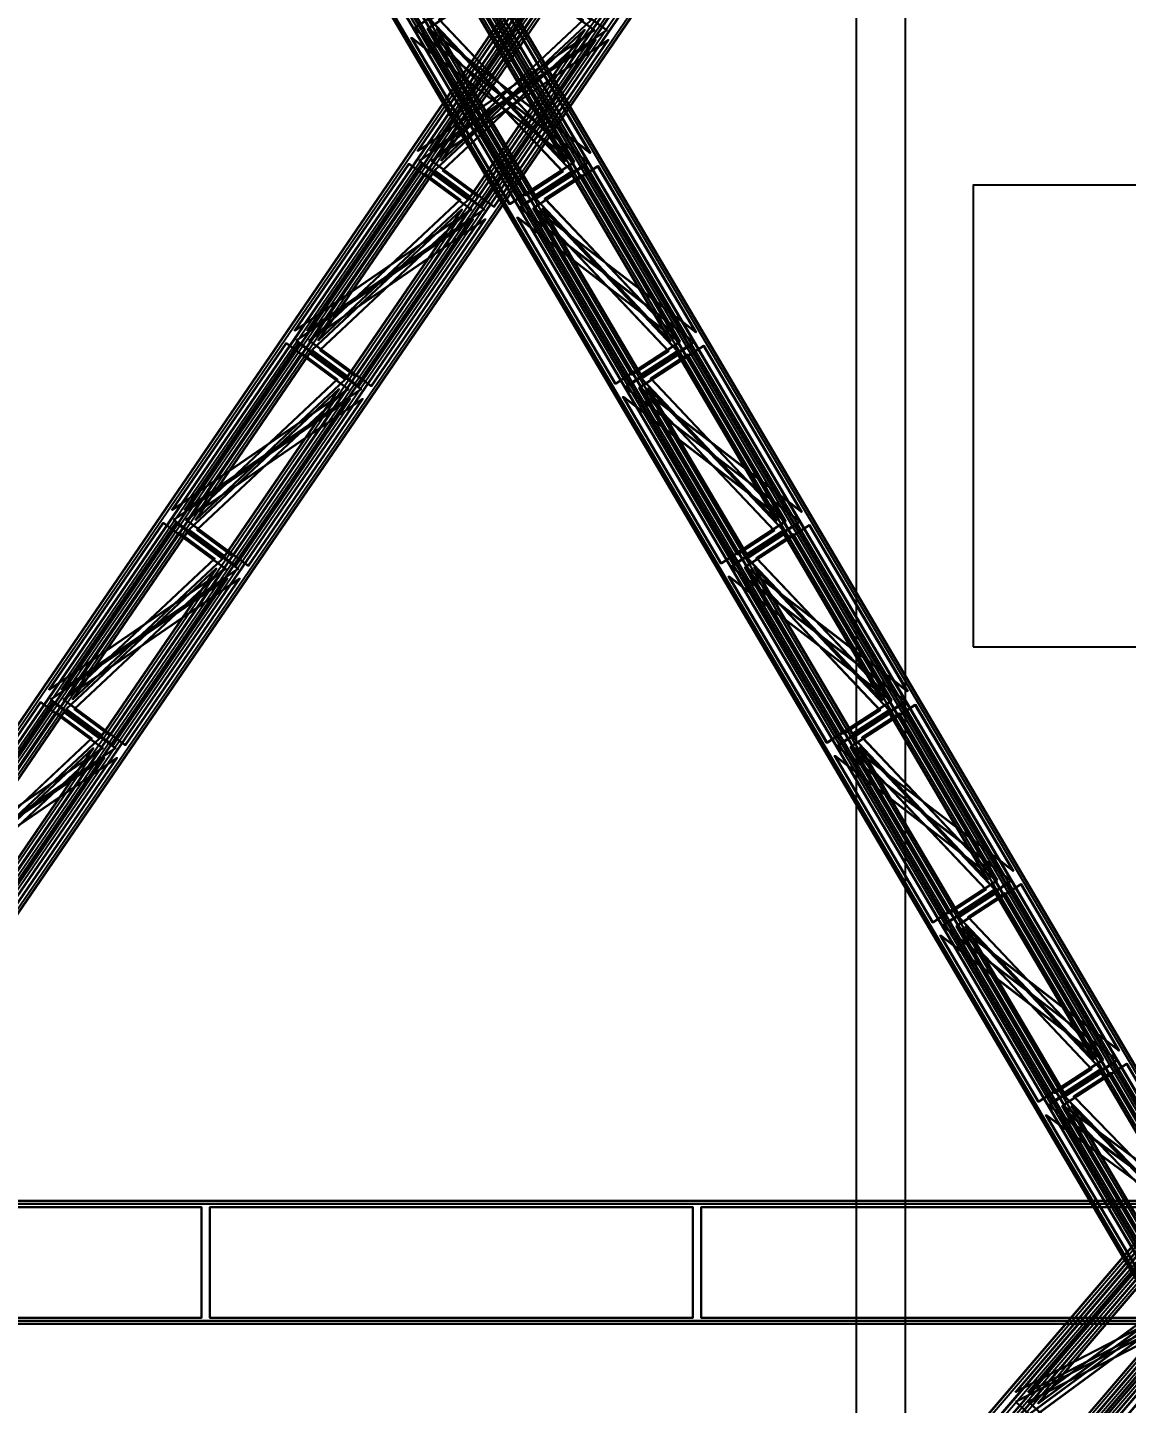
# Model space of a CAD drawing. Header units: millimetres. Extents: x -84906 to 117550, y -3000 to 338000.
# Drawn here: x -7546 to -403, y 65083 to 74025 of the extents above; entities that cross this region are included whole.
import ezdxf

# ---------------------------------------------------------------- set-up
doc = ezdxf.new("R2010")
doc.units = ezdxf.units.MM
for name, color, linetype, lineweight in [('D-STR-CORE', 7, 'Continuous', 25), ('D-STR-DIM', 7, 'Continuous', 13), ('D-STR-STRC', 7, 'Continuous', 25)]:
    doc.layers.add(name, color=color, linetype=linetype, lineweight=lineweight)
doc.styles.add('OpenSansCondensed-Light', font='OpenSansCondensed-Light.ttf')
doc.styles.add('TOWER_UNICODE', font='Arial Unicode.ttf')
doc.dimstyles.new('EZDXF', dxfattribs={"dimtxt": 0.25, "dimasz": 0.175, "dimexe": 0.375, "dimexo": 0.125, "dimgap": 0.1, "dimtad": 1, "dimlfac": 100, "dimzin": 12, "dimdsep": 46, "dimtxsty": 'OpenSansCondensed-Light', "dimblk": 'ARCHTICK', "dimcen": 2.5, "dimazin": 3, "dimtfac": 0.5, "dimtmove": 2, "dimatfit": 3})

# ---------------------------------------------------------------- blocks, each defined once
blk = doc.blocks.new('_ARCHTICK')
at = {"color": 0, "linetype": 'BYBLOCK', "const_width": 0.15}
blk.add_lwpolyline([(-0.5, -0.5), (0.5, 0.5)], dxfattribs=at)

msp = doc.modelspace()

# ---------------------------------------------------------------- linework, layer by layer
at = {"layer": 'D-STR-CORE'}
for points in [[(-2160, 18300), (-1840, 18300), (-1840, 224550), (-2160, 224550)], [(-2160, 18300), (-1840, 18300), (-1840, 224550), (-2160, 224550)], [(-1400, 70000), (1400, 70000), (1400, 73000), (-1400, 73000)]]:
    msp.add_lwpolyline(points, close=True, dxfattribs=at)
at = {"layer": 'D-STR-STRC'}
for points in [[(-9875.8, 66185.3), (-294.2, 80185.3)], [(-9860.1, 66173.7), (-278.5, 80173.7)], [(-9790.1, 66185.3), (-208.5, 80185.3)], [(-9774.6, 66121.6), (-193.1, 80121.6)], [(-9774.4, 66173.7), (-192.8, 80173.7)], [(-9718.4, 66121.6), (-136.8, 80121.6)], [(193.6, 66157.9), (-8056.4, 80157.9)], [(209.8, 66168.5), (-8040.2, 80168.5)], [(291.9, 66157.9), (-7958.1, 80157.9)], [(308.1, 66168.5), (-7941.9, 80168.5)], [(-9758.9, 66110), (-177.4, 80110)], [(-9702.7, 66110), (-121.1, 80110)], [(121.5, 66100), (-8128.5, 80100)], [(137.7, 66110.6), (-8112.3, 80110.6)], [(186, 66100), (-8064, 80100)], [(202.2, 66110.6), (-8047.8, 80110.6)], [(-9460.4, 65890), (121.1, 79890)], [(-9444.7, 65878.4), (136.8, 79878.4)], [(-9404.2, 65890), (177.4, 79890)], [(-9388.5, 65878.4), (193.1, 79878.4)], [(-202.2, 65889.4), (-8452.2, 79889.4)], [(-186, 65900), (-8436, 79900)], [(-137.7, 65889.4), (-8387.7, 79889.4)], [(-121.5, 65900), (-8371.5, 79900)], [(-9388.8, 65826.3), (192.8, 79826.3)], [(-9373.1, 65814.7), (208.5, 79814.7)], [(-9303.1, 65826.3), (278.5, 79826.3)], [(-9287.4, 65814.7), (294.2, 79814.7)], [(-308.1, 65831.5), (-8558.1, 79831.5)], [(-291.9, 65842.1), (-8541.9, 79842.1)], [(-209.8, 65831.5), (-8459.8, 79831.5)], [(-193.6, 65842.1), (-8443.6, 79842.1)], [(-19163.1, 66400), (19163.1, 66400)], [(19163.1, 66400), (-19163.1, 66400)], [(-19163.1, 66380), (19163.1, 66380)], [(19163.1, 66380), (-19163.1, 66380)], [(-11424.6, 53212.9), (-273.3, 66212.9)], [(-11410.2, 53199.6), (-259, 66199.6)], [(-11337.9, 53212.9), (-186.6, 66212.9)], [(-11323.5, 53199.6), (-172.2, 66199.6)], [(-11330.6, 53139.7), (-179.4, 66139.7)], [(-11316.3, 53126.4), (-165, 66126.4)], [(-11273.7, 53139.7), (-122.5, 66139.7)], [(-11259.4, 53126.4), (-108.1, 66126.4)], [(-11043.2, 52873.6), (108.1, 65873.6)], [(-11028.8, 52860.3), (122.5, 65860.3)], [(-10986.3, 52873.6), (165, 65873.6)], [(-10971.9, 52860.3), (179.4, 65860.3)], [(-10979, 52800.4), (172.2, 65800.4)], [(-10964.7, 52787.1), (186.6, 65787.1)], [(-19163.1, 65620), (19163.1, 65620)], [(19163.1, 65620), (-19163.1, 65620)], [(-19163.1, 65600), (19163.1, 65600)], [(19163.1, 65600), (-19163.1, 65600)]]:
    msp.add_lwpolyline(points, dxfattribs=at)
for points in [[(-9875.8, 66185.3), (-9373.1, 65814.7), (208.5, 79814.7), (-294.2, 80185.3)], [(-9871.5, 66185.3), (-9368.8, 65814.7), (212.8, 79814.7), (-289.9, 80185.3)], [(-9794.4, 66185.3), (-9291.7, 65814.7), (289.9, 79814.7), (-212.8, 80185.3)], [(-9790.1, 66185.3), (-9287.4, 65814.7), (294.2, 79814.7), (-208.5, 80185.3)], [(-9774.6, 66121.6), (-9444.7, 65878.4), (136.8, 79878.4), (-193.1, 80121.6)], [(-9770.3, 66121.6), (-9440.4, 65878.4), (141.1, 79878.4), (-188.8, 80121.6)], [(-9722.7, 66121.6), (-9392.8, 65878.4), (188.8, 79878.4), (-141.1, 80121.6)], [(-9718.4, 66121.6), (-9388.5, 65878.4), (193.1, 79878.4), (-136.8, 80121.6)], [(209.8, 66168.5), (-308.1, 65831.5), (-8558.1, 79831.5), (-8040.2, 80168.5)], [(214.7, 66168.5), (-303.1, 65831.5), (-8553.1, 79831.5), (-8035.3, 80168.5)], [(303.1, 66168.5), (-214.7, 65831.5), (-8464.7, 79831.5), (-7946.9, 80168.5)], [(308.1, 66168.5), (-209.8, 65831.5), (-8459.8, 79831.5), (-7941.9, 80168.5)], [(137.7, 66110.6), (-202.2, 65889.4), (-8452.2, 79889.4), (-8112.3, 80110.6)], [(142.6, 66110.6), (-197.2, 65889.4), (-8447.2, 79889.4), (-8107.4, 80110.6)], [(197.2, 66110.6), (-142.6, 65889.4), (-8392.6, 79889.4), (-8052.8, 80110.6)], [(202.2, 66110.6), (-137.7, 65889.4), (-8387.7, 79889.4), (-8047.8, 80110.6)], [(-3983.9, 73209), (-4621.3, 74290.7), (-5038, 74019.6)], [(-3979, 73209), (-4616.4, 74290.7), (-5033.1, 74019.6)], [(-5013.1, 73221.3), (-4270.4, 74306.4), (-3865.9, 74008.2)], [(-5008.8, 73221.3), (-4266.2, 74306.4), (-3861.6, 74008.2)], [(-3890.5, 73209), (-4527.9, 74290.7), (-4944.6, 74019.6)], [(-3885.6, 73209), (-4523, 74290.7), (-4939.7, 74019.6)], [(-4056, 73151.1), (-4693.4, 74232.8), (-4932.1, 74077.5)], [(-4931.7, 73221.3), (-4189, 74306.4), (-3784.5, 74008.2)], [(-4927.4, 73221.3), (-4184.7, 74306.4), (-3780.2, 74008.2)], [(-4051.1, 73151.1), (-4688.5, 74232.8), (-4927.2, 74077.5)], [(-4912, 73157.6), (-4169.3, 74242.7), (-3937.6, 74071.9)], [(-4907.7, 73157.6), (-4165, 74242.7), (-3933.3, 74071.9)], [(-3996.4, 73151.1), (-4633.8, 74232.8), (-4872.5, 74077.5)], [(-3991.5, 73151.1), (-4628.9, 74232.8), (-4867.6, 74077.5)], [(-4860, 73157.6), (-4117.4, 74242.7), (-3885.6, 74071.9)], [(-4855.7, 73157.6), (-4113.1, 74242.7), (-3881.4, 74071.9)], [(-3997.8, 73147.1), (-4414.5, 72876), (-5051.9, 73957.6)], [(-3992.9, 73147.1), (-4409.6, 72876), (-5047, 73957.6)], [(-3904.4, 73147.1), (-4321.1, 72876), (-4958.5, 73957.6)], [(-3899.5, 73147.1), (-4316.2, 72876), (-4953.6, 73957.6)], [(-4069.9, 73089.2), (-4308.6, 72933.9), (-4946, 74015.5)], [(-4065, 73089.2), (-4303.7, 72933.9), (-4941.1, 74015.5)], [(-4901.7, 73094.8), (-4670, 72924), (-3927.4, 74009.1)], [(-4897.5, 73094.8), (-4665.7, 72924), (-3923.1, 74009.1)], [(-4010.3, 73089.2), (-4249, 72933.9), (-4886.4, 74015.5)], [(-4005.4, 73089.2), (-4244.1, 72933.9), (-4881.5, 74015.5)], [(-4849.8, 73094.8), (-4618.1, 72924), (-3875.4, 74009.1)], [(-4845.5, 73094.8), (-4613.8, 72924), (-3871.1, 74009.1)], [(-5002.9, 73158.5), (-4598.4, 72860.3), (-3855.7, 73945.4)], [(-4998.6, 73158.5), (-4594.1, 72860.3), (-3851.4, 73945.4)], [(-4921.5, 73158.5), (-4516.9, 72860.3), (-3774.3, 73945.4)], [(-4917.2, 73158.5), (-4512.7, 72860.3), (-3770, 73945.4)], [(-5811.6, 72054.6), (-5068.9, 73139.7), (-4664.4, 72841.5)], [(-5807.3, 72054.6), (-5064.6, 73139.7), (-4660.1, 72841.5)], [(-5730.2, 72054.6), (-4987.5, 73139.7), (-4583, 72841.5)], [(-5725.9, 72054.6), (-4983.2, 73139.7), (-4578.7, 72841.5)], [(-5710.4, 71990.9), (-4967.8, 73076), (-4736.1, 72905.2)], [(-5706.2, 71990.9), (-4963.5, 73076), (-4731.8, 72905.2)], [(-5658.5, 71990.9), (-4915.8, 73076), (-4684.1, 72905.2)], [(-5654.2, 71990.9), (-4911.5, 73076), (-4679.8, 72905.2)], [(-3296.4, 72042.4), (-3933.8, 73124), (-4350.5, 72852.9)], [(-3291.5, 72042.4), (-3928.9, 73124), (-4345.6, 72852.9)], [(-3203, 72042.4), (-3840.4, 73124), (-4257.1, 72852.9)], [(-3198.1, 72042.4), (-3835.5, 73124), (-4252.2, 72852.9)], [(-3368.5, 71984.5), (-4005.9, 73066.1), (-4244.6, 72910.8)], [(-3363.6, 71984.5), (-4001, 73066.1), (-4239.7, 72910.8)], [(-3308.9, 71984.5), (-3946.3, 73066.1), (-4185, 72910.8)], [(-3304, 71984.5), (-3941.4, 73066.1), (-4180.1, 72910.8)], [(-5700.2, 71928.1), (-5468.5, 71757.3), (-4725.8, 72842.4)], [(-5695.9, 71928.1), (-5464.2, 71757.3), (-4721.5, 72842.4)], [(-5648.3, 71928.1), (-5416.5, 71757.3), (-4673.9, 72842.4)], [(-5644, 71928.1), (-5412.3, 71757.3), (-4669.6, 72842.4)], [(-3310.3, 71980.4), (-3727, 71709.3), (-4364.4, 72791)], [(-3305.4, 71980.4), (-3722.1, 71709.3), (-4359.5, 72791)], [(-3216.9, 71980.4), (-3633.6, 71709.3), (-4271, 72791)], [(-3212, 71980.4), (-3628.7, 71709.3), (-4266.1, 72791)], [(-3382.4, 71922.5), (-3621.1, 71767.2), (-4258.5, 72848.9)], [(-3377.5, 71922.5), (-3616.2, 71767.2), (-4253.6, 72848.9)], [(-3322.8, 71922.5), (-3561.5, 71767.2), (-4198.9, 72848.9)], [(-3317.9, 71922.5), (-3556.6, 71767.2), (-4194, 72848.9)], [(-5801.3, 71991.8), (-5396.8, 71693.6), (-4654.1, 72778.7)], [(-5797.1, 71991.8), (-5392.5, 71693.6), (-4649.9, 72778.7)], [(-5719.9, 71991.8), (-5315.4, 71693.6), (-4572.7, 72778.7)], [(-5715.6, 71991.8), (-5311.1, 71693.6), (-4568.5, 72778.7)], [(-6610, 70887.9), (-5867.4, 71973.1), (-5462.9, 71674.8)], [(-6605.8, 70887.9), (-5863.1, 71973.1), (-5458.6, 71674.8)], [(-6528.6, 70887.9), (-5786, 71973.1), (-5381.4, 71674.8)], [(-6524.3, 70887.9), (-5781.7, 71973.1), (-5377.2, 71674.8)], [(-6508.9, 70824.2), (-5766.2, 71909.4), (-5534.5, 71738.5)], [(-6504.6, 70824.2), (-5762, 71909.4), (-5530.2, 71738.5)], [(-6457, 70824.2), (-5714.3, 71909.4), (-5482.6, 71738.5)], [(-6452.7, 70824.2), (-5710, 71909.4), (-5478.3, 71738.5)], [(-2608.9, 70875.7), (-3246.3, 71957.4), (-3663, 71686.2)], [(-2604, 70875.7), (-3241.4, 71957.4), (-3658.1, 71686.2)], [(-2515.5, 70875.7), (-3152.9, 71957.4), (-3569.6, 71686.2)], [(-2510.6, 70875.7), (-3148, 71957.4), (-3564.7, 71686.2)], [(-2681, 70817.8), (-3318.4, 71899.5), (-3557.1, 71744.1)], [(-2676.1, 70817.8), (-3313.5, 71899.5), (-3552.2, 71744.1)], [(-2621.4, 70817.8), (-3258.8, 71899.5), (-3497.5, 71744.1)], [(-2616.5, 70817.8), (-3253.9, 71899.5), (-3492.6, 71744.1)], [(-6498.7, 70761.5), (-6267, 70590.6), (-5524.3, 71675.8)], [(-6494.4, 70761.5), (-6262.7, 70590.6), (-5520, 71675.8)], [(-6446.7, 70761.5), (-6215, 70590.6), (-5472.3, 71675.8)], [(-6442.4, 70761.5), (-6210.7, 70590.6), (-5468, 71675.8)], [(-2622.8, 70813.8), (-3039.5, 70542.6), (-3676.9, 71624.3)], [(-2617.9, 70813.8), (-3034.6, 70542.6), (-3672, 71624.3)], [(-2529.4, 70813.8), (-2946.1, 70542.6), (-3583.5, 71624.3)], [(-2524.5, 70813.8), (-2941.2, 70542.6), (-3578.6, 71624.3)], [(-2694.9, 70755.9), (-2933.6, 70600.5), (-3571, 71682.2)], [(-2690, 70755.9), (-2928.7, 70600.5), (-3566.1, 71682.2)], [(-2635.3, 70755.9), (-2874, 70600.5), (-3511.4, 71682.2)], [(-2630.4, 70755.9), (-2869.1, 70600.5), (-3506.5, 71682.2)], [(-6599.8, 70825.2), (-6195.3, 70526.9), (-5452.6, 71612.1)], [(-6595.5, 70825.2), (-6191, 70526.9), (-5448.3, 71612.1)], [(-6518.4, 70825.2), (-6113.9, 70526.9), (-5371.2, 71612.1)], [(-6514.1, 70825.2), (-6109.6, 70526.9), (-5366.9, 71612.1)], [(-7408.5, 69721.3), (-6665.8, 70806.4), (-6261.3, 70508.2)], [(-7404.2, 69721.3), (-6661.5, 70806.4), (-6257, 70508.2)], [(-7327.1, 69721.3), (-6584.4, 70806.4), (-6179.9, 70508.2)], [(-7322.8, 69721.3), (-6580.1, 70806.4), (-6175.6, 70508.2)], [(-7307.4, 69657.6), (-6564.7, 70742.7), (-6333, 70571.9)], [(-7303.1, 69657.6), (-6560.4, 70742.7), (-6328.7, 70571.9)], [(-7255.4, 69657.6), (-6512.8, 70742.7), (-6281, 70571.9)], [(-7251.1, 69657.6), (-6508.5, 70742.7), (-6276.8, 70571.9)], [(-1921.4, 69709), (-2558.8, 70790.7), (-2975.5, 70519.6)], [(-1916.5, 69709), (-2553.9, 70790.7), (-2970.6, 70519.6)], [(-1828, 69709), (-2465.4, 70790.7), (-2882.1, 70519.6)], [(-1823.1, 69709), (-2460.5, 70790.7), (-2877.2, 70519.6)], [(-1993.5, 69651.1), (-2630.9, 70732.8), (-2869.6, 70577.5)], [(-1988.6, 69651.1), (-2626, 70732.8), (-2864.7, 70577.5)], [(-1933.9, 69651.1), (-2571.3, 70732.8), (-2810, 70577.5)], [(-1929, 69651.1), (-2566.4, 70732.8), (-2805.1, 70577.5)], [(-7297.1, 69594.8), (-7065.4, 69424), (-6322.7, 70509.1)], [(-7292.8, 69594.8), (-7061.1, 69424), (-6318.5, 70509.1)], [(-7245.2, 69594.8), (-7013.5, 69424), (-6270.8, 70509.1)], [(-7240.9, 69594.8), (-7009.2, 69424), (-6266.5, 70509.1)], [(-2007.4, 69589.2), (-2246.1, 69433.9), (-2883.5, 70515.5)], [(-2002.5, 69589.2), (-2241.2, 69433.9), (-2878.6, 70515.5)], [(-1947.8, 69589.2), (-2186.5, 69433.9), (-2823.9, 70515.5)], [(-1942.9, 69589.2), (-2181.6, 69433.9), (-2819, 70515.5)], [(-7398.3, 69658.5), (-6993.7, 69360.3), (-6251.1, 70445.4)], [(-7394, 69658.5), (-6989.5, 69360.3), (-6246.8, 70445.4)], [(-7316.9, 69658.5), (-6912.3, 69360.3), (-6169.7, 70445.4)], [(-7312.6, 69658.5), (-6908.1, 69360.3), (-6165.4, 70445.4)], [(-1935.3, 69647.1), (-2352, 69376), (-2989.4, 70457.6)], [(-1930.4, 69647.1), (-2347.1, 69376), (-2984.5, 70457.6)], [(-1841.9, 69647.1), (-2258.6, 69376), (-2896, 70457.6)], [(-1837, 69647.1), (-2253.7, 69376), (-2891.1, 70457.6)], [(-8207, 68554.6), (-7464.3, 69639.7), (-7059.8, 69341.5)], [(-8202.7, 68554.6), (-7460, 69639.7), (-7055.5, 69341.5)], [(-8125.6, 68554.6), (-7382.9, 69639.7), (-6978.4, 69341.5)], [(-8121.3, 68554.6), (-7378.6, 69639.7), (-6974.1, 69341.5)], [(-8105.8, 68490.9), (-7363.2, 69576), (-7131.5, 69405.2)], [(-8101.6, 68490.9), (-7358.9, 69576), (-7127.2, 69405.2)], [(-8053.9, 68490.9), (-7311.2, 69576), (-7079.5, 69405.2)], [(-8049.6, 68490.9), (-7306.9, 69576), (-7075.2, 69405.2)], [(-1233.9, 68542.4), (-1871.3, 69624), (-2288, 69352.9)], [(-1229, 68542.4), (-1866.4, 69624), (-2283.1, 69352.9)], [(-1140.5, 68542.4), (-1777.9, 69624), (-2194.6, 69352.9)], [(-1135.6, 68542.4), (-1773, 69624), (-2189.7, 69352.9)], [(-1306, 68484.5), (-1943.4, 69566.1), (-2182.1, 69410.8)], [(-1301.1, 68484.5), (-1938.5, 69566.1), (-2177.2, 69410.8)], [(-1246.4, 68484.5), (-1883.8, 69566.1), (-2122.5, 69410.8)], [(-1241.5, 68484.5), (-1878.9, 69566.1), (-2117.6, 69410.8)], [(-8095.6, 68428.1), (-7863.9, 68257.3), (-7121.2, 69342.4)], [(-8091.3, 68428.1), (-7859.6, 68257.3), (-7116.9, 69342.4)], [(-8043.6, 68428.1), (-7811.9, 68257.3), (-7069.3, 69342.4)], [(-8039.4, 68428.1), (-7807.6, 68257.3), (-7065, 69342.4)], [(-1319.9, 68422.5), (-1558.6, 68267.2), (-2196, 69348.9)], [(-1315, 68422.5), (-1553.7, 68267.2), (-2191.1, 69348.9)], [(-1260.3, 68422.5), (-1499, 68267.2), (-2136.4, 69348.9)], [(-1255.4, 68422.5), (-1494.1, 68267.2), (-2131.5, 69348.9)], [(-8196.7, 68491.8), (-7792.2, 68193.6), (-7049.5, 69278.7)], [(-8192.4, 68491.8), (-7787.9, 68193.6), (-7045.3, 69278.7)], [(-8115.3, 68491.8), (-7710.8, 68193.6), (-6968.1, 69278.7)], [(-8111, 68491.8), (-7706.5, 68193.6), (-6963.8, 69278.7)], [(-1247.8, 68480.4), (-1664.5, 68209.3), (-2301.9, 69291)], [(-1242.9, 68480.4), (-1659.6, 68209.3), (-2297, 69291)], [(-1154.4, 68480.4), (-1571.1, 68209.3), (-2208.5, 69291)], [(-1149.5, 68480.4), (-1566.2, 68209.3), (-2203.6, 69291)], [(-546.4, 67375.7), (-1183.8, 68457.4), (-1600.5, 68186.2)], [(-541.5, 67375.7), (-1178.9, 68457.4), (-1595.6, 68186.2)], [(-453, 67375.7), (-1090.4, 68457.4), (-1507.1, 68186.2)], [(-448.1, 67375.7), (-1085.5, 68457.4), (-1502.2, 68186.2)], [(-618.5, 67317.8), (-1255.9, 68399.5), (-1494.6, 68244.1)], [(-613.6, 67317.8), (-1251, 68399.5), (-1489.7, 68244.1)], [(-558.9, 67317.8), (-1196.3, 68399.5), (-1435, 68244.1)], [(-554, 67317.8), (-1191.4, 68399.5), (-1430.1, 68244.1)], [(-632.4, 67255.9), (-871.1, 67100.5), (-1508.5, 68182.2)], [(-627.5, 67255.9), (-866.2, 67100.5), (-1503.6, 68182.2)], [(-572.8, 67255.9), (-811.5, 67100.5), (-1448.9, 68182.2)], [(-567.9, 67255.9), (-806.6, 67100.5), (-1444, 68182.2)], [(-560.3, 67313.8), (-977, 67042.6), (-1614.4, 68124.3)], [(-555.4, 67313.8), (-972.1, 67042.6), (-1609.5, 68124.3)], [(-466.9, 67313.8), (-883.6, 67042.6), (-1521, 68124.3)], [(-462, 67313.8), (-878.7, 67042.6), (-1516.1, 68124.3)], [(104.7, 66270.7), (-496.3, 67290.7), (-913, 67019.6)], [(109.7, 66270.7), (-491.4, 67290.7), (-908.1, 67019.6)], [(198.1, 66270.7), (-402.9, 67290.7), (-819.6, 67019.6)], [(203, 66270.7), (-398, 67290.7), (-814.7, 67019.6)], [(32.6, 66212.8), (-568.4, 67232.8), (-807.1, 67077.5)], [(37.6, 66212.8), (-563.5, 67232.8), (-802.2, 67077.5)], [(92.2, 66212.8), (-508.8, 67232.8), (-747.5, 67077.5)], [(97.2, 66212.8), (-503.9, 67232.8), (-742.6, 67077.5)], [(18.8, 66150.8), (-219.9, 65995.5), (-821, 67015.5)], [(23.7, 66150.8), (-215, 65995.5), (-816.1, 67015.5)], [(78.4, 66150.8), (-160.3, 65995.5), (-761.4, 67015.5)], [(83.3, 66150.8), (-155.4, 65995.5), (-756.5, 67015.5)], [(90.9, 66208.7), (-325.8, 65937.6), (-926.9, 66957.6)], [(95.8, 66208.7), (-320.9, 65937.6), (-922, 66957.6)], [(184.3, 66208.7), (-232.4, 65937.6), (-833.5, 66957.6)], [(189.2, 66208.7), (-227.5, 65937.6), (-828.6, 66957.6)], [(-19163.1, 66400), (-19163.1, 65600), (19163.1, 65600), (19163.1, 66400)], [(19163.1, 66400), (19163.1, 65600), (-19163.1, 65600), (-19163.1, 66400)], [(-9554.1, 66360), (-9554.1, 65640), (-6415.2, 65640), (-6415.2, 66360)], [(-6415.2, 66360), (-6415.2, 65640), (-9554.1, 65640), (-9554.1, 66360)], [(-6360.2, 66360), (-6360.2, 65640), (-3221.4, 65640), (-3221.4, 66360)], [(-3221.4, 66360), (-3221.4, 65640), (-6360.2, 65640), (-6360.2, 66360)], [(-3166.4, 66360), (-3166.4, 65640), (-27.5, 65640), (-27.5, 66360)], [(-27.5, 66360), (-27.5, 65640), (-3166.4, 65640), (-3166.4, 66360)], [(-11424.6, 53212.9), (-10964.7, 52787.1), (186.6, 65787.1), (-273.3, 66212.9)], [(-11420.3, 53212.9), (-10960.3, 52787.1), (190.9, 65787.1), (-269, 66212.9)], [(-11342.2, 53212.9), (-10882.3, 52787.1), (269, 65787.1), (-190.9, 66212.9)], [(-11337.9, 53212.9), (-10878, 52787.1), (273.3, 65787.1), (-186.6, 66212.9)], [(-11330.6, 53139.7), (-11028.8, 52860.3), (122.5, 65860.3), (-179.4, 66139.7)], [(-11326.3, 53139.7), (-11024.5, 52860.3), (126.8, 65860.3), (-175, 66139.7)], [(-11278.1, 53139.7), (-10976.2, 52860.3), (175, 65860.3), (-126.8, 66139.7)], [(-11273.7, 53139.7), (-10971.9, 52860.3), (179.4, 65860.3), (-122.5, 66139.7)], [(-1127.4, 65157.1), (-308.6, 66111.6), (61.5, 65769)], [(-1123.1, 65157.1), (-304.3, 66111.6), (65.8, 65769)], [(-1045, 65157.1), (-226.2, 66111.6), (143.9, 65769)], [(-1040.7, 65157.1), (-221.9, 66111.6), (148.2, 65769)], [(-1033.5, 65083.9), (-214.7, 66038.4), (-2.7, 65842.2)], [(-1029.1, 65083.9), (-210.3, 66038.4), (1.7, 65842.2)], [(-980.9, 65083.9), (-162.1, 66038.4), (49.9, 65842.2)], [(-976.6, 65083.9), (-157.8, 66038.4), (54.2, 65842.2)], [(-1029.9, 65020.4), (-817.9, 64824.1), (0.9, 65778.6)], [(-1025.6, 65020.4), (-813.6, 64824.1), (5.2, 65778.6)], [(-977.4, 65020.4), (-765.4, 64824.1), (53.4, 65778.6)], [(-973, 65020.4), (-761, 64824.1), (57.8, 65778.6)], [(-1123.9, 65093.5), (-753.8, 64750.9), (65, 65705.5)], [(-1119.6, 65093.5), (-749.5, 64750.9), (69.3, 65705.5)], [(-1041.5, 65093.5), (-671.4, 64750.9), (147.4, 65705.5)], [(-1037.2, 65093.5), (-667.1, 64750.9), (151.7, 65705.5)]]:
    msp.add_lwpolyline(points, close=True, dxfattribs=at)

# ---------------------------------------------------------------- dimensions: what is measured, and where the dimension line sits
at = {"layer": 'D-STR-DIM'}
msp.add_linear_dim(base=(-79000, 0), p1=(0, 0), p2=(0, 333000), angle=90, dimstyle='EZDXF', override={"dimtxt": 4200, "dimasz": 1875, "dimexe": 1050, "dimexo": 900, "dimgap": 1050, "dimtad": 1, "dimdec": 0, "dimlfac": 1, "dimlunit": 2, "dimtxsty": 'TOWER_UNICODE', "dimclrd": 7, "dimclre": 7, "dimclrt": 7}, dxfattribs=at).render()

doc.saveas('drawing.dxf')
